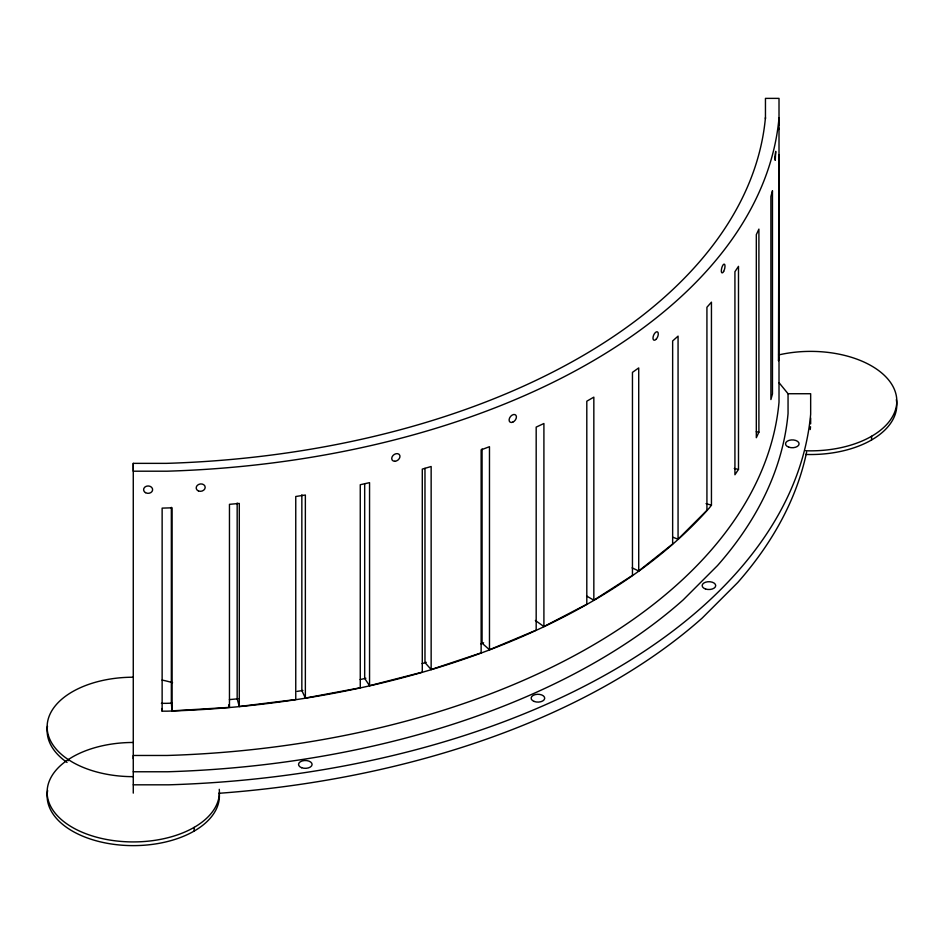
<?xml version="1.0" encoding="UTF-8"?>
<svg xmlns="http://www.w3.org/2000/svg" width="944" height="944" viewBox="0 0 944 944"><rect width="100%" height="100%" fill="white"/><g stroke="black" fill="none" stroke-linecap="round" stroke-linejoin="round"><path stroke-width="1.42" d="M133.269 793.125L133.269 755.471L167.112 755.471A646.628 373.328 0 0 0 779.012 402.191L779.012 98.377L765.454 98.377L765.454 118.944M765.454 117.504A633.046 365.493 0 0 1 166.392 463.362L133.269 463.362L133.269 471.198L167.112 471.198A646.628 373.328 0 0 0 779.012 117.917M779.012 129.104L779.012 128.301M779.012 124.997L779.012 123.511M779.012 122.803L779.012 121.929M779.012 154.84L778.493 360.75L779.012 357.882M758.905 432.163L756.321 437.709L756.321 234.655L758.905 229.109L758.905 432.163L756.274 431.75M738.491 469.404L734.928 474.761L734.928 271.707L738.491 266.35L738.491 469.404L734.267 468.46M673.001 537.289L678.063 539.189L706.926 510.326L706.926 307.272L711.446 302.163L711.446 505.205L709.416 507.837A646.628 373.328 0 0 1 167.112 711.162L162.132 711.162L161.896 708.555M632.126 567.887L638.722 570.967L672.647 544.004L672.647 340.949L678.063 336.135L678.063 539.189M68.263 760.722L68.263 759.566L72.358 757.041A86.14 49.725 0 0 1 133.269 742.468M586.637 596.042L593.835 600.195L632.456 575.427L632.456 372.373L638.722 367.912L638.722 570.967M535.354 620.456L543.909 626.556L586.802 604.254L586.802 401.2L593.835 397.141L593.835 600.195M482.077 448.955L482.077 643.183L489.476 649.755L536.18 630.167L536.18 427.113L543.909 423.502L543.909 626.556M424.977 468.342L424.977 662.558L431.148 669.544L481.133 652.882L481.133 449.84L489.476 446.701L489.476 649.755M364.679 484.166L364.679 678.394L369.552 685.71L422.287 672.152L422.287 469.109L431.148 466.501L431.148 669.544M301.844 494.798L301.844 690.489L305.36 698.064L360.266 687.775L360.266 484.72L369.552 482.655L369.552 685.71M237.168 503.046L237.168 698.737L239.292 706.49L295.755 699.551L295.755 496.497L305.36 495.022L305.36 698.064M171.348 507.341L171.348 703.032L172.056 710.867L229.463 707.386L229.463 504.332L239.292 503.435L239.292 706.49M779.012 382.65L788.051 393.731L810.66 393.731L810.66 414.227A678.323 391.63 0 0 1 168.764 784.818L133.269 784.818M161.412 703.339L166.392 703.339A633.046 365.493 0 0 0 172.268 703.138M133.269 771.767L167.584 771.767A655.691 378.556 0 0 0 683.173 599.9L717.487 565.586A655.691 378.556 0 0 0 788.051 413.543L788.051 393.731M706.065 503.624L711.446 505.205M133.269 677.214A86.14 49.725 0 0 0 54.882 706.324A86.14 49.725 0 0 0 68.263 759.566L72.358 762.103A86.14 49.725 0 0 0 133.269 776.664M228.755 704.802L229.463 707.386M871.572 436.27L871.572 439.963M810.66 417.98L810.66 423.832M194.169 827.369L194.169 831.062M172.056 710.867L172.056 507.813L162.132 508.12L162.132 711.162M133.269 463.362L133.269 758.716M219.256 789.302A86.14 49.725 0 0 1 105.457 839.263A86.14 49.725 0 0 1 68.263 759.566M162.12 680.081A86.14 49.725 0 0 1 172.575 682.689M219.256 792.995A86.14 49.725 0 0 1 131.157 845.612A86.14 49.725 0 0 1 47.625 790.565M67.048 762.433A86.14 49.725 0 0 1 47.471 726.196M483.588 642.77A633.046 365.493 0 0 1 480.826 643.832M426.263 662.334A633.046 365.493 0 0 1 422.062 663.585M365.871 678.264A633.046 365.493 0 0 1 360.136 679.562M302.918 690.465A633.046 365.493 0 0 1 297.112 691.386M238.1 698.784A633.046 365.493 0 0 1 229.392 699.598M810.53 426.712A678.335 391.63 0 0 1 810.235 429.532M806.636 452.07A678.335 391.63 0 0 1 737.665 582.601L702.159 618.096A678.335 391.63 0 0 1 218.878 793.302M778.576 354.956A86.14 49.725 0 0 1 895.679 393.105A86.14 49.725 0 0 1 805.645 450.76M896.34 399.666A86.14 49.725 0 0 1 805.645 454.442M775.012 157.4L775.236 160.35L775.708 151.359L775.012 157.4M772.463 190.841L770.906 196.505L770.906 399.56L772.463 393.884L772.463 190.841M534.08 701.416A6.785 3.918 0 0 0 544.688 698.501A6.785 3.918 0 0 0 535 694.654A6.785 3.918 0 0 0 534.08 701.416M705.534 588.997A6.785 3.918 0 0 0 715.717 585.61A6.785 3.918 0 0 0 705.534 582.224A6.785 3.918 0 0 0 705.534 588.997M656.328 339.026A4.519 2.171 -67.3 0 0 657.52 331.91A4.519 2.171 -67.3 0 0 653.071 337.091A4.519 2.171 -67.3 0 0 656.328 339.026M788.759 447.161A6.785 3.918 0 0 0 799.084 443.916A6.785 3.918 0 0 0 789.066 440.376A6.785 3.918 0 0 0 788.759 447.161M512.769 422.169A4.519 2.985 -51.5 0 0 515.931 415.301A4.519 2.985 -51.5 0 0 509.595 417.956A4.519 2.985 -51.5 0 0 512.769 422.169M301.62 767.708A6.785 3.918 0 0 0 312.086 764.628A6.785 3.918 0 0 0 302.233 760.935A6.785 3.918 0 0 0 301.62 767.708M723.635 271.459A4.519 1.499 -75.6 0 0 724.461 264.214A4.519 1.499 -75.6 0 0 721.381 269.866A4.519 1.499 -75.6 0 0 723.635 271.459M394.781 461.286A4.519 3.375 -37.6 0 0 399.831 455.456A4.519 3.375 -37.6 0 0 392.928 455.586A4.519 3.375 -37.6 0 0 394.781 461.286M145.459 492.638A4.519 3.693 0.1 0 0 152.609 490.042A4.519 3.693 0.1 0 0 146.273 486.278A4.519 3.693 0.1 0 0 145.459 492.638M198.441 490.951A4.519 3.67 -10.3 0 0 205.19 487.34A4.519 3.67 -10.3 0 0 198.441 484.555A4.519 3.67 -10.3 0 0 198.441 490.951"/></g></svg>
